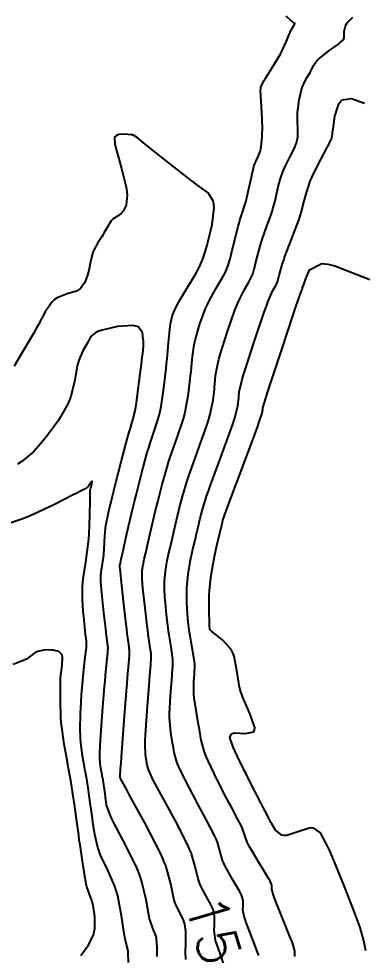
# Model space of a CAD drawing. Header units: metres. Extents: x 837475 to 838479, y 1189012 to 1191015.
# Drawn here: x 837590.8 to 837623, y 1190383.6 to 1190471 of the extents above; entities that cross this region are included whole.
import ezdxf

# ---------------------------------------------------------------- set-up
doc = ezdxf.new("R2010")
doc.units = ezdxf.units.M
doc.header["$LTSCALE"] = 0.3
doc.layers.add('COTAS 10', color=1, linetype='Continuous')
doc.layers.add('COTAS INT', color=252, linetype='Continuous')
doc.styles.get("Standard").update_dxf_attribs({"font": 'simplex.shx'})

msp = doc.modelspace()

# ---------------------------------------------------------------- linework, layer by layer
at = {"layer": 'COTAS 10', "elevation": 1580}
msp.add_lwpolyline([(837610.017, 1190382.521), (837609.638, 1190383.627), (837609.249, 1190384.692), (837609.176, 1190384.943), (837609.12, 1190385.175), (837609.044, 1190385.857), (837609.063, 1190386.405), (837609.066, 1190386.553), (837609.068, 1190386.7), (837609.066, 1190387.215), (837608.938, 1190387.817), (837608.861, 1190388.018), (837608.765, 1190388.233), (837608.265, 1190389.137), (837607.739, 1190390.143), (837607.627, 1190390.424), (837607.529, 1190390.706), (837607.295, 1190391.729), (837606.927, 1190393.019), (837606.911, 1190393.059), (837606.745, 1190393.468), (837606.528, 1190393.957), (837605.453, 1190396.057), (837604.334, 1190398.093), (837604.089, 1190398.543), (837603.873, 1190398.943), (837603.325, 1190399.975), (837603.022, 1190400.609), (837602.959, 1190400.759), (837602.906, 1190400.898), (837602.792, 1190401.305), (837602.733, 1190401.66), (837602.715, 1190401.766), (837602.696, 1190401.875), (837602.621, 1190402.299), (837602.597, 1190403.201), (837602.61, 1190403.613), (837602.632, 1190404.094), (837602.782, 1190406.416), (837602.962, 1190408.76), (837603.003, 1190409.255), (837603.039, 1190409.685), (837603.138, 1190410.68), (837603.168, 1190411.299), (837603.16, 1190411.491), (837603.146, 1190411.691), (837603.04, 1190412.489), (837602.879, 1190413.546), (837602.831, 1190413.91), (837602.781, 1190414.304), (837602.588, 1190415.988), (837602.422, 1190417.569), (837602.389, 1190417.899), (837602.363, 1190418.183), (837602.314, 1190418.82), (837602.314, 1190419.156), (837602.324, 1190419.344), (837602.36, 1190419.689), (837602.413, 1190420.029), (837602.429, 1190420.121), (837602.447, 1190420.212), (837602.518, 1190420.53), (837602.659, 1190421.131), (837602.72, 1190421.4), (837602.792, 1190421.712), (837603.131, 1190423.212), (837603.537, 1190424.959), (837603.65, 1190425.429), (837603.764, 1190425.892), (837604.177, 1190427.512), (837604.642, 1190429.133), (837604.788, 1190429.596), (837604.942, 1190430.066), (837605.56, 1190431.814), (837606.133, 1190433.541), (837606.258, 1190433.997), (837606.368, 1190434.443), (837606.644, 1190435.974), (837606.805, 1190437.365), (837606.842, 1190437.723), (837606.875, 1190438.068), (837606.97, 1190439.217), (837607.127, 1190440.373), (837607.2, 1190440.724), (837607.286, 1190441.088), (837607.701, 1190442.512), (837608.238, 1190443.943), (837608.4, 1190444.311), (837608.567, 1190444.666), (837609.222, 1190445.85), (837609.812, 1190446.837), (837609.94, 1190447.069), (837610.052, 1190447.283), (837610.326, 1190447.908), (837610.53, 1190448.596), (837610.597, 1190448.849), (837610.669, 1190449.13), (837610.968, 1190450.374), (837611.278, 1190451.633), (837611.356, 1190451.922), (837611.432, 1190452.187), (837611.678, 1190452.931), (837611.913, 1190453.642), (837611.981, 1190453.886), (837612.051, 1190454.149), (837612.313, 1190455.27), (837612.546, 1190456.332), (837612.597, 1190456.559), (837612.641, 1190456.756), (837612.755, 1190457.224), (837612.86, 1190457.531), (837612.901, 1190457.626), (837612.946, 1190457.727), (837613.148, 1190458.126), (837613.347, 1190458.668), (837613.389, 1190458.859), (837613.426, 1190459.066), (837613.513, 1190459.961), (837613.536, 1190461.007), (837613.532, 1190461.31), (837613.524, 1190461.618), (837613.458, 1190462.78), (837613.389, 1190463.789), (837613.379, 1190464), (837613.373, 1190464.183), (837613.385, 1190464.599), (837613.566, 1190465.012), (837613.666, 1190465.192), (837613.789, 1190465.4), (837614.414, 1190466.392), (837615.09, 1190467.493), (837615.245, 1190467.77), (837615.387, 1190468.036), (837615.78, 1190468.896), (837616.027, 1190469.527), (837616.076, 1190469.649), (837616.116, 1190469.748), (837616.191, 1190469.912), (837616.242, 1190469.979), (837616.267, 1190470.017), (837616.297, 1190470.063), (837616.445, 1190470.299), (837616.558, 1190470.522), (837616.567, 1190470.56), (837616.564, 1190470.588), (837616.473, 1190470.602), (837615.758, 1190471.245)], dxfattribs=at)
at = {"layer": 'COTAS INT'}
for points, elevation in [([(837613.194, 1190383.526), (837613.096, 1190383.837), (837612.564, 1190385.245), (837612.026, 1190386.627), (837611.924, 1190386.922), (837611.844, 1190387.178), (837611.725, 1190387.787), (837611.737, 1190388.139), (837611.739, 1190388.234), (837611.74, 1190388.328), (837611.739, 1190388.66), (837611.58, 1190389.17), (837611.482, 1190389.378), (837611.36, 1190389.614), (837610.724, 1190390.704), (837610.378, 1190391.32), (837610.069, 1190391.868), (837609.936, 1190392.15), (837609.824, 1190392.415), (837609.593, 1190393.229), (837609.435, 1190393.786), (837609.342, 1190394.108), (837609.218, 1190394.415), (837609.07, 1190394.748), (837608.337, 1190396.179), (837607.488, 1190397.736), (837607.266, 1190398.149), (837607.05, 1190398.554), (837606.32, 1190399.952), (837605.744, 1190401.158), (837605.625, 1190401.443), (837605.524, 1190401.707), (837605.307, 1190402.48), (837605.196, 1190403.155), (837605.161, 1190403.357), (837605.125, 1190403.565), (837604.983, 1190404.37), (837604.886, 1190405.405), (837604.88, 1190405.758), (837604.881, 1190406.141), (837604.959, 1190407.761), (837605.077, 1190409.287), (837605.103, 1190409.61), (837605.127, 1190409.889), (837605.191, 1190410.537), (837605.193, 1190411.04), (837605.177, 1190411.228), (837605.154, 1190411.438), (837605.012, 1190412.37), (837604.834, 1190413.477), (837604.789, 1190413.797), (837604.745, 1190414.122), (837604.599, 1190415.343), (837604.485, 1190416.478), (837604.462, 1190416.75), (837604.442, 1190417.002), (837604.399, 1190417.757), (837604.399, 1190418.395), (837604.407, 1190418.574), (837604.418, 1190418.753), (837604.486, 1190419.408), (837604.586, 1190420.055), (837604.618, 1190420.23), (837604.652, 1190420.402), (837604.786, 1190421.008), (837604.959, 1190421.731), (837605.017, 1190421.977), (837605.078, 1190422.243), (837605.335, 1190423.371), (837605.621, 1190424.601), (837605.701, 1190424.931), (837605.781, 1190425.257), (837606.071, 1190426.398), (837606.485, 1190427.771), (837606.643, 1190428.244), (837606.819, 1190428.757), (837607.612, 1190430.945), (837608.372, 1190433.119), (837608.529, 1190433.623), (837608.661, 1190434.085), (837608.943, 1190435.402), (837609.057, 1190436.387), (837609.083, 1190436.64), (837609.107, 1190436.885), (837609.174, 1190437.699), (837609.371, 1190438.776), (837609.476, 1190439.187), (837609.603, 1190439.646), (837610.247, 1190441.713), (837610.974, 1190443.781), (837611.154, 1190444.242), (837611.325, 1190444.654), (837611.865, 1190445.736), (837612.275, 1190446.421), (837612.363, 1190446.582), (837612.441, 1190446.73), (837612.631, 1190447.163), (837612.772, 1190447.64), (837612.819, 1190447.816), (837612.869, 1190448.011), (837613.076, 1190448.873), (837613.349, 1190449.895), (837613.441, 1190450.191), (837613.539, 1190450.491), (837613.95, 1190451.623), (837614.351, 1190452.718), (837614.443, 1190452.996), (837614.526, 1190453.264), (837614.755, 1190454.137), (837614.928, 1190454.908), (837614.976, 1190455.111), (837615.024, 1190455.309), (837615.198, 1190455.984), (837615.444, 1190456.698), (837615.537, 1190456.92), (837615.642, 1190457.152), (837616.113, 1190458.081), (837616.556, 1190458.979), (837616.642, 1190459.192), (837616.713, 1190459.391), (837616.84, 1190459.981), (837616.851, 1190460.491), (837616.849, 1190460.638), (837616.845, 1190460.788), (837616.813, 1190461.354), (837616.809, 1190462.026), (837616.824, 1190462.243), (837616.845, 1190462.474), (837616.975, 1190463.418), (837617.185, 1190464.358), (837617.257, 1190464.586), (837617.334, 1190464.799), (837617.661, 1190465.451), (837617.983, 1190465.974), (837618.056, 1190466.106), (837618.123, 1190466.232), (837618.31, 1190466.641), (837618.618, 1190467.074), (837618.761, 1190467.216), (837618.929, 1190467.368), (837619.745, 1190467.994), (837620.55, 1190468.574), (837620.71, 1190468.696), (837620.844, 1190468.802), (837621.103, 1190469.045), (837621.165, 1190469.246), (837621.174, 1190469.325), (837621.18, 1190469.415), (837621.174, 1190469.824), (837621.281, 1190470.319), (837621.358, 1190470.462), (837621.455, 1190470.609), (837621.979, 1190471.162)], 1582), ([(837616.574, 1190383.454), (837616.559, 1190383.951), (837616.407, 1190384.523), (837616.305, 1190384.81), (837616.176, 1190385.154), (837615.49, 1190386.863), (837614.803, 1190388.563), (837614.672, 1190388.901), (837614.567, 1190389.182), (837614.406, 1190389.716), (837614.411, 1190389.873), (837614.412, 1190389.915), (837614.412, 1190390.104), (837614.222, 1190390.524), (837614.103, 1190390.738), (837613.955, 1190390.994), (837613.182, 1190392.27), (837612.4, 1190393.592), (837612.246, 1190393.876), (837612.12, 1190394.125), (837611.89, 1190394.73), (837611.757, 1190395.198), (837611.691, 1190395.361), (837611.612, 1190395.539), (837611.222, 1190396.301), (837610.642, 1190397.378), (837610.443, 1190397.755), (837610.228, 1190398.165), (837609.315, 1190399.929), (837608.466, 1190401.708), (837608.291, 1190402.127), (837608.142, 1190402.516), (837607.822, 1190403.655), (837607.658, 1190404.65), (837607.607, 1190404.948), (837607.554, 1190405.254), (837607.344, 1190406.441), (837607.176, 1190407.609), (837607.149, 1190407.904), (837607.131, 1190408.187), (837607.137, 1190409.106), (837607.191, 1190409.814), (837607.203, 1190409.964), (837607.214, 1190410.093), (837607.244, 1190410.394), (837607.218, 1190410.782), (837607.193, 1190410.966), (837607.161, 1190411.185), (837606.984, 1190412.252), (837606.79, 1190413.409), (837606.747, 1190413.684), (837606.708, 1190413.939), (837606.609, 1190414.698), (837606.549, 1190415.388), (837606.534, 1190415.6), (837606.521, 1190415.82), (837606.483, 1190416.694), (837606.484, 1190417.634), (837606.496, 1190417.897), (837606.512, 1190418.162), (837606.612, 1190419.128), (837606.76, 1190420.082), (837606.807, 1190420.339), (837606.856, 1190420.593), (837607.055, 1190421.486), (837607.26, 1190422.33), (837607.313, 1190422.554), (837607.365, 1190422.774), (837607.539, 1190423.531), (837607.705, 1190424.243), (837607.751, 1190424.434), (837607.797, 1190424.623), (837607.965, 1190425.283), (837608.329, 1190426.409), (837608.498, 1190426.892), (837608.697, 1190427.449), (837609.664, 1190430.076), (837610.612, 1190432.697), (837610.8, 1190433.25), (837610.954, 1190433.728), (837611.242, 1190434.829), (837611.309, 1190435.409), (837611.325, 1190435.558), (837611.339, 1190435.702), (837611.378, 1190436.181), (837611.614, 1190437.178), (837611.751, 1190437.649), (837611.921, 1190438.205), (837612.792, 1190440.914), (837613.711, 1190443.62), (837613.909, 1190444.173), (837614.083, 1190444.641), (837614.509, 1190445.623), (837614.737, 1190446.005), (837614.786, 1190446.094), (837614.83, 1190446.177), (837614.936, 1190446.419), (837615.015, 1190446.684), (837615.041, 1190446.782), (837615.068, 1190446.891), (837615.184, 1190447.372), (837615.421, 1190448.158), (837615.525, 1190448.459), (837615.646, 1190448.796), (837616.223, 1190450.315), (837616.789, 1190451.795), (837616.904, 1190452.107), (837617, 1190452.378), (837617.196, 1190453.004), (837617.31, 1190453.485), (837617.356, 1190453.663), (837617.407, 1190453.862), (837617.641, 1190454.745), (837618.012, 1190455.838), (837618.15, 1190456.17), (837618.304, 1190456.514), (837618.984, 1190457.863), (837619.616, 1190459.037), (837619.738, 1190459.272), (837619.838, 1190459.468), (837620.01, 1190459.848), (837620.069, 1190460.24), (837620.097, 1190460.443), (837620.132, 1190460.686), (837620.301, 1190461.906), (837620.663, 1190463.065), (837620.818, 1190463.269), (837620.998, 1190463.423), (837621.845, 1190463.56), (837623.08, 1190463.122)], 1584), ([(837606.396, 1190383.172), (837606.364, 1190383.927), (837606.387, 1190384.582), (837606.39, 1190384.671), (837606.393, 1190384.872), (837606.396, 1190385.071), (837606.394, 1190385.77), (837606.297, 1190386.463), (837606.24, 1190386.657), (837606.169, 1190386.853), (837605.806, 1190387.57), (837605.409, 1190388.419), (837605.317, 1190388.698), (837605.234, 1190388.996), (837604.997, 1190390.229), (837604.512, 1190391.929), (837604.353, 1190392.323), (837604.272, 1190392.522), (837603.985, 1190393.167), (837602.568, 1190395.935), (837601.18, 1190398.451), (837600.912, 1190398.937), (837600.695, 1190399.332), (837600.329, 1190399.997), (837600.299, 1190400.06), (837600.293, 1190400.075), (837600.288, 1190400.089), (837600.277, 1190400.129), (837600.271, 1190400.164), (837600.267, 1190400.186), (837600.26, 1190400.228), (837600.308, 1190400.997), (837600.341, 1190401.467), (837600.383, 1190402.047), (837600.605, 1190405.07), (837600.848, 1190408.233), (837600.903, 1190408.901), (837600.952, 1190409.48), (837601.085, 1190410.823), (837601.142, 1190411.557), (837601.144, 1190411.753), (837601.139, 1190411.944), (837601.067, 1190412.607), (837600.924, 1190413.614), (837600.873, 1190414.022), (837600.818, 1190414.487), (837600.577, 1190416.633), (837600.359, 1190418.66), (837600.317, 1190419.049), (837600.283, 1190419.365), (837600.229, 1190419.883), (837600.229, 1190419.916), (837600.23, 1190419.926), (837600.23, 1190419.935), (837600.234, 1190419.969), (837600.239, 1190420.003), (837600.241, 1190420.012), (837600.242, 1190420.021), (837600.25, 1190420.053), (837600.358, 1190420.531), (837600.424, 1190420.822), (837600.505, 1190421.182), (837600.927, 1190423.052), (837601.453, 1190425.318), (837601.6, 1190425.926), (837601.747, 1190426.526), (837602.283, 1190428.627), (837602.798, 1190430.495), (837602.933, 1190430.949), (837603.064, 1190431.375), (837603.508, 1190432.684), (837603.893, 1190433.963), (837603.987, 1190434.37), (837604.075, 1190434.801), (837604.345, 1190436.547), (837604.552, 1190438.343), (837604.6, 1190438.805), (837604.644, 1190439.251), (837604.766, 1190440.735), (837604.884, 1190441.971), (837604.924, 1190442.262), (837604.968, 1190442.53), (837605.156, 1190443.311), (837605.501, 1190444.104), (837605.645, 1190444.379), (837605.81, 1190444.679), (837606.578, 1190445.963), (837607.35, 1190447.253), (837607.516, 1190447.557), (837607.663, 1190447.837), (837608.022, 1190448.653), (837608.285, 1190449.54), (837608.372, 1190449.865), (837608.464, 1190450.224), (837608.844, 1190451.805), (837609.04, 1190453.353), (837609.016, 1190453.691), (837608.958, 1190453.99), (837608.465, 1190454.742), (837607.475, 1190455.468), (837607.104, 1190455.75), (837606.691, 1190456.068), (837604.849, 1190457.507), (837603.101, 1190458.894), (837602.747, 1190459.178), (837602.449, 1190459.419), (837601.844, 1190459.928), (837601.527, 1190460.113), (837601.41, 1190460.149), (837601.281, 1190460.178), (837600.71, 1190460.229), (837600.165, 1190460.189), (837600.052, 1190460.16), (837599.956, 1190460.124), (837599.744, 1190459.93), (837599.779, 1190459.338), (837599.838, 1190459.051), (837599.918, 1190458.71), (837600.384, 1190457.032), (837600.821, 1190455.273), (837600.883, 1190454.881), (837600.919, 1190454.529), (837600.833, 1190453.603), (837600.551, 1190453.044), (837600.464, 1190452.925), (837600.371, 1190452.821), (837600.002, 1190452.574), (837599.619, 1190452.333), (837599.517, 1190452.233), (837599.418, 1190452.118), (837599.077, 1190451.583), (837598.739, 1190450.969), (837598.641, 1190450.804), (837598.541, 1190450.642), (837598.168, 1190450.077), (837597.831, 1190449.47), (837597.755, 1190449.281), (837597.686, 1190449.083), (837597.497, 1190448.294), (837597.331, 1190447.484), (837597.276, 1190447.273), (837597.217, 1190447.067), (837596.97, 1190446.374), (837596.55, 1190445.812), (837596.381, 1190445.69), (837596.19, 1190445.581), (837595.308, 1190445.309), (837594.369, 1190444.943), (837594.141, 1190444.776), (837593.927, 1190444.58), (837593.269, 1190443.633), (837592.609, 1190442.387), (837592.393, 1190442.003), (837592.164, 1190441.6), (837591.216, 1190440.004), (837590.37, 1190438.557)], 1578), ([(837623.203, 1190383.959), (837623.005, 1190384.912), (837622.661, 1190386.144), (837622.484, 1190386.657), (837622.271, 1190387.245), (837621.207, 1190389.991), (837620.075, 1190392.724), (837619.819, 1190393.304), (837619.588, 1190393.808), (837618.96, 1190394.989), (837618.354, 1190395.419), (837618.137, 1190395.448), (837617.899, 1190395.439), (837616.858, 1190395.084), (837615.82, 1190394.737), (837615.583, 1190394.734), (837615.368, 1190394.771), (837614.773, 1190395.239), (837614.409, 1190395.835), (837614.339, 1190395.953), (837614.282, 1190396.05), (837614.188, 1190396.23), (837614.172, 1190396.287), (837614.164, 1190396.307), (837614.154, 1190396.329), (837614.106, 1190396.423), (837613.796, 1190397.021), (837613.62, 1190397.361), (837613.406, 1190397.776), (837612.311, 1190399.906), (837611.211, 1190402.112), (837610.995, 1190402.576), (837610.816, 1190402.975), (837610.488, 1190403.888), (837610.661, 1190404.248), (837610.798, 1190404.299), (837610.973, 1190404.33), (837611.928, 1190404.269), (837612.731, 1190404.433), (837612.811, 1190404.605), (837612.829, 1190404.833), (837612.38, 1190406.116), (837611.675, 1190407.732), (837611.532, 1190408.17), (837611.411, 1190408.604), (837611.164, 1190410.136), (837610.9, 1190411.488), (837610.769, 1190411.809), (837610.613, 1190412.106), (837609.84, 1190412.986), (837609.085, 1190413.581), (837608.94, 1190413.7), (837608.823, 1190413.797), (837608.632, 1190413.982), (837608.625, 1190414.025), (837608.623, 1190414.033), (837608.622, 1190414.04), (837608.62, 1190414.053), (837608.612, 1190414.297), (837608.6, 1190414.639), (837608.568, 1190415.631), (837608.57, 1190416.874), (837608.585, 1190417.221), (837608.606, 1190417.571), (837608.738, 1190418.847), (837608.934, 1190420.108), (837608.996, 1190420.448), (837609.061, 1190420.784), (837609.323, 1190421.963), (837609.561, 1190422.93), (837609.61, 1190423.132), (837609.652, 1190423.305), (837609.743, 1190423.69), (837609.789, 1190423.884), (837609.801, 1190423.937), (837609.814, 1190423.988), (837609.86, 1190424.168), (837610.172, 1190425.047), (837610.353, 1190425.54), (837610.575, 1190426.14), (837611.716, 1190429.207), (837612.852, 1190432.275), (837613.07, 1190432.876), (837613.248, 1190433.37), (837613.541, 1190434.256), (837613.562, 1190434.431), (837613.57, 1190434.519), (837613.582, 1190434.663), (837613.857, 1190435.581), (837614.027, 1190436.112), (837614.238, 1190436.763), (837615.338, 1190440.116), (837616.447, 1190443.459), (837616.664, 1190444.105), (837616.841, 1190444.629), (837617.153, 1190445.509), (837617.2, 1190445.588), (837617.21, 1190445.607), (837617.219, 1190445.624), (837617.241, 1190445.674), (837617.257, 1190445.728), (837617.262, 1190445.749), (837617.268, 1190445.771), (837617.292, 1190445.87), (837617.405, 1190446.196), (837617.467, 1190446.362), (837617.542, 1190446.56), (837617.924, 1190447.546), (837619.073, 1190448.138), (837619.632, 1190448.087), (837620.295, 1190447.943), (837623.558, 1190446.649)], 1586), ([(837603.724, 1190383.442), (837603.721, 1190384.325), (837603.655, 1190385.109), (837603.619, 1190385.297), (837603.574, 1190385.473), (837603.348, 1190386.004), (837603.079, 1190386.695), (837603.008, 1190386.972), (837602.938, 1190387.286), (837602.699, 1190388.729), (837602.262, 1190390.542), (837602.067, 1190391.089), (837601.84, 1190391.656), (837600.757, 1190393.868), (837599.702, 1190395.86), (837599.494, 1190396.289), (837599.322, 1190396.663), (837599.003, 1190397.572), (837598.927, 1190398.109), (837598.907, 1190398.25), (837598.888, 1190398.387), (837598.826, 1190398.854), (837598.767, 1190399.285), (837598.75, 1190399.4), (837598.732, 1190399.513), (837598.668, 1190399.906), (837598.598, 1190400.306), (837598.577, 1190400.425), (837598.556, 1190400.546), (837598.473, 1190401.01), (837598.403, 1190401.497), (837598.39, 1190401.632), (837598.379, 1190401.768), (837598.364, 1190402.26), (837598.404, 1190403.182), (837598.429, 1190403.59), (837598.459, 1190404.063), (837598.62, 1190406.319), (837598.805, 1190408.666), (837598.85, 1190409.196), (837598.894, 1190409.674), (837599.033, 1190410.966), (837599.117, 1190411.816), (837599.127, 1190412.015), (837599.131, 1190412.198), (837599.095, 1190412.726), (837598.998, 1190413.416), (837598.962, 1190413.701), (837598.924, 1190414.026), (837598.754, 1190415.541), (837598.594, 1190417.073), (837598.561, 1190417.41), (837598.532, 1190417.709), (837598.47, 1190418.472), (837598.473, 1190419.039), (837598.486, 1190419.214), (837598.504, 1190419.396), (837598.61, 1190420.121), (837598.724, 1190420.908), (837598.746, 1190421.131), (837598.764, 1190421.355), (837598.797, 1190422.181), (837598.858, 1190423.107), (837598.895, 1190423.394), (837598.94, 1190423.694), (837599.174, 1190424.891), (837599.536, 1190426.415), (837599.662, 1190426.923), (837599.8, 1190427.467), (837600.389, 1190429.742), (837600.955, 1190431.857), (837601.078, 1190432.301), (837601.186, 1190432.683), (837601.457, 1190433.553), (837601.654, 1190434.385), (837601.716, 1190434.744), (837601.782, 1190435.159), (837602.046, 1190437.12), (837602.281, 1190439.042), (837602.327, 1190439.432), (837602.365, 1190439.76), (837602.436, 1190440.431), (837602.435, 1190440.79), (837602.427, 1190440.921), (837602.417, 1190441.066), (837602.353, 1190441.706), (837601.944, 1190442.234), (837601.716, 1190442.309), (837601.438, 1190442.353), (837600.02, 1190442.252), (837598.578, 1190441.927), (837598.285, 1190441.829), (837598.038, 1190441.728), (837597.529, 1190441.334), (837597.287, 1190440.876), (837597.208, 1190440.735), (837597.123, 1190440.587), (837596.776, 1190440.001), (837596.427, 1190439.197), (837596.342, 1190438.912), (837596.263, 1190438.6), (837596.017, 1190437.246), (837595.65, 1190435.735), (837595.493, 1190435.323), (837595.313, 1190434.914), (837594.461, 1190433.459), (837593.505, 1190432.146), (837593.258, 1190431.826), (837593.019, 1190431.525), (837592.22, 1190430.595), (837591.113, 1190429.696), (837590.681, 1190429.414)], 1576), ([(837601.048, 1190382.881), (837601.013, 1190383.755), (837600.997, 1190383.937), (837600.979, 1190384.093), (837600.889, 1190384.437), (837600.749, 1190384.971), (837600.698, 1190385.246), (837600.643, 1190385.576), (837600.401, 1190387.228), (837600.031, 1190389.117), (837599.895, 1190389.596), (837599.744, 1190390.057), (837599.078, 1190391.562), (837598.431, 1190392.905), (837598.292, 1190393.264), (837598.172, 1190393.617), (837597.884, 1190394.844), (837597.721, 1190395.985), (837597.679, 1190396.284), (837597.639, 1190396.575), (837597.507, 1190397.565), (837597.381, 1190398.481), (837597.345, 1190398.725), (837597.308, 1190398.966), (837597.172, 1190399.8), (837597.023, 1190400.651), (837596.978, 1190400.902), (837596.932, 1190401.16), (837596.756, 1190402.146), (837596.608, 1190403.179), (837596.58, 1190403.467), (837596.558, 1190403.755), (837596.525, 1190404.799), (837596.547, 1190405.91), (837596.561, 1190406.24), (837596.577, 1190406.58), (837596.659, 1190407.889), (837596.77, 1190409.218), (837596.804, 1190409.571), (837596.84, 1190409.916), (837596.98, 1190411.109), (837597.092, 1190412.074), (837597.111, 1190412.277), (837597.123, 1190412.451), (837597.123, 1190412.844), (837597.075, 1190413.185), (837597.057, 1190413.326), (837597.038, 1190413.486), (837596.955, 1190414.234), (837596.866, 1190415.155), (837596.843, 1190415.425), (837596.822, 1190415.702), (837596.751, 1190416.755), (837596.758, 1190417.959), (837596.785, 1190418.33), (837596.822, 1190418.718), (837597.049, 1190420.256), (837597.29, 1190421.929), (837597.338, 1190422.401), (837597.376, 1190422.877), (837597.444, 1190424.632), (837597.457, 1190426.075), (837597.46, 1190426.355), (837597.464, 1190426.583), (837597.476, 1190426.976), (837597.506, 1190427.096), (837597.52, 1190427.151), (837597.537, 1190427.217), (837597.621, 1190427.535), (837597.661, 1190427.785), (837597.651, 1190427.807), (837597.631, 1190427.809), (837597.484, 1190427.645), (837597.31, 1190427.4), (837597.274, 1190427.35), (837597.244, 1190427.308), (837597.177, 1190427.222), (837597.129, 1190427.183), (837597.111, 1190427.171), (837597.09, 1190427.158), (837596.994, 1190427.107), (837596.487, 1190426.851), (837596.207, 1190426.709), (837595.866, 1190426.536), (837594.128, 1190425.655), (837592.147, 1190424.715), (837591.652, 1190424.505), (837591.18, 1190424.316), (837589.672, 1190423.815)], 1574), ([(837596.6, 1190383.54), (837597.262, 1190384.479), (837597.767, 1190385.445), (837597.85, 1190385.733), (837597.907, 1190386.03), (837597.906, 1190387.177), (837597.728, 1190388.229), (837597.674, 1190388.466), (837597.618, 1190388.68), (837597.399, 1190389.255), (837597.16, 1190389.95), (837597.091, 1190390.24), (837597.022, 1190390.571), (837596.764, 1190392.116), (837596.515, 1190393.861), (837596.451, 1190394.317), (837596.39, 1190394.763), (837596.188, 1190396.277), (837595.995, 1190397.677), (837595.94, 1190398.051), (837595.884, 1190398.418), (837595.675, 1190399.693), (837595.447, 1190400.995), (837595.379, 1190401.379), (837595.309, 1190401.773), (837595.04, 1190403.281), (837594.814, 1190404.861), (837594.771, 1190405.301), (837594.737, 1190405.741), (837594.686, 1190407.338), (837594.691, 1190408.638), (837594.692, 1190408.891), (837594.694, 1190409.098), (837594.698, 1190409.459), (837594.724, 1190409.676), (837594.738, 1190409.791), (837594.756, 1190409.93), (837594.847, 1190410.635), (837594.868, 1190411.355), (837594.843, 1190411.504), (837594.803, 1190411.632), (837594.546, 1190411.913), (837594.137, 1190412.021), (837594.002, 1190412.041), (837593.858, 1190412.055), (837593.257, 1190412.068), (837592.589, 1190411.926), (837592.402, 1190411.843), (837592.214, 1190411.74), (837591.528, 1190411.211), (837590.272, 1190410.693)], 1572)]:
    msp.add_lwpolyline(points, dxfattribs=dict(at, elevation=elevation))

# ---------------------------------------------------------------- texts
at = {"layer": 'COTAS 10', "insert": (837606.232, 1190388.55, 1580), "char_height": 3.8, "attachment_point": 7, "rotation": 286.0761}
msp.add_mtext('1580', dxfattribs=at)

doc.saveas('drawing.dxf')
